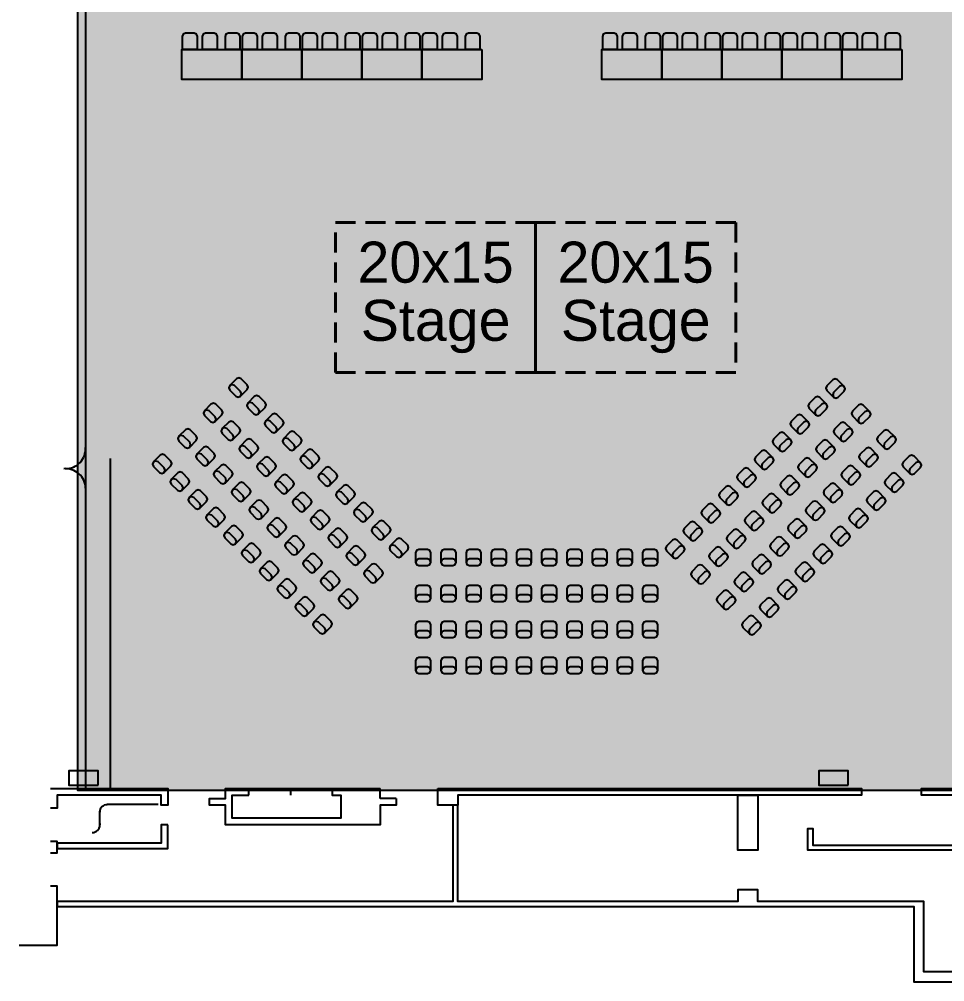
# Model space of a CAD drawing. Header units: feet. Extents: x 304 to 526, y 573 to 801.
# Drawn here: x 303.9 to 396.4, y 572.6 to 668.9 of the extents above; entities that cross this region are included whole.
import ezdxf

# ---------------------------------------------------------------- set-up
doc = ezdxf.new("R2010")
doc.units = ezdxf.units.FT
doc.header["$MEASUREMENT"] = 0
doc.linetypes.add('USI_Dash', pattern=[3, 2, -1])
for name, color, linetype in [('[labels]', 7, 'Continuous'), ('background', 7, 'Continuous'), ('Layer 1', 7, 'Continuous'), ('walls', 7, 'Continuous')]:
    doc.layers.add(name, color=color, linetype=linetype)
doc.styles.add('Arial', font='Arial.ttf')

msp = doc.modelspace()

# ---------------------------------------------------------------- hatches: boundary and pattern name
at = {"layer": 'background', "lineweight": 0, "true_color": 0xe6e6e6, "transparency": 33554687}
h = msp.add_hatch(color=254, dxfattribs=at)
h.dxf.hatch_style = 1
h.paths.add_polyline_path([(491.003, 759.963), (309.753, 759.963), (309.753, 591.797), (491.003, 591.797)])
at = {"layer": 'Layer 1', "lineweight": 0, "true_color": 0xf9cb9c, "transparency": 33554687}
h = msp.add_hatch(color=31, dxfattribs=at)
h.dxf.hatch_style = 1
h.paths.add_polyline_path([(326.152, 665.865), (326.152, 662.865), (320.152, 662.865), (320.152, 665.865)])
h = msp.add_hatch(color=31, dxfattribs=at)
h.dxf.hatch_style = 1
h.paths.add_polyline_path([(332.152, 665.865), (332.152, 662.865), (326.152, 662.865), (326.152, 665.865)])
h = msp.add_hatch(color=31, dxfattribs=at)
h.dxf.hatch_style = 1
h.paths.add_polyline_path([(338.152, 665.865), (338.152, 662.865), (332.152, 662.865), (332.152, 665.865)])
h = msp.add_hatch(color=31, dxfattribs=at)
h.dxf.hatch_style = 1
h.paths.add_polyline_path([(344.152, 665.865), (344.152, 662.865), (338.152, 662.865), (338.152, 665.865)])
h = msp.add_hatch(color=31, dxfattribs=at)
h.dxf.hatch_style = 1
h.paths.add_polyline_path([(350.152, 665.865), (350.152, 662.865), (344.152, 662.865), (344.152, 665.865)])
h = msp.add_hatch(color=31, dxfattribs=at)
h.dxf.hatch_style = 1
h.paths.add_polyline_path([(368.152, 665.865), (368.152, 662.865), (362.152, 662.865), (362.152, 665.865)])
h = msp.add_hatch(color=31, dxfattribs=at)
h.dxf.hatch_style = 1
h.paths.add_polyline_path([(374.152, 665.865), (374.152, 662.865), (368.152, 662.865), (368.152, 665.865)])
h = msp.add_hatch(color=31, dxfattribs=at)
h.dxf.hatch_style = 1
h.paths.add_polyline_path([(380.152, 665.865), (380.152, 662.865), (374.152, 662.865), (374.152, 665.865)])
h = msp.add_hatch(color=31, dxfattribs=at)
h.dxf.hatch_style = 1
h.paths.add_polyline_path([(386.152, 665.865), (386.152, 662.865), (380.152, 662.865), (380.152, 665.865)])
h = msp.add_hatch(color=31, dxfattribs=at)
h.dxf.hatch_style = 1
h.paths.add_polyline_path([(392.152, 665.865), (392.152, 662.865), (386.152, 662.865), (386.152, 665.865)])
at = {"layer": 'Layer 1', "lineweight": 40, "true_color": 0xff9900, "transparency": 33554500}
h = msp.add_hatch(color=30, dxfattribs=at)
h.dxf.hatch_style = 1
h.paths.add_polyline_path([(335.541, 648.564), (355.541, 648.564), (355.541, 633.564), (335.541, 633.564)])
h = msp.add_hatch(color=30, dxfattribs=at)
h.dxf.hatch_style = 1
h.paths.add_polyline_path([(355.541, 648.564), (375.541, 648.564), (375.541, 633.564), (355.541, 633.564)])

# ---------------------------------------------------------------- linework, layer by layer
at = {"layer": 'background', "color": 254, "lineweight": 0, "true_color": 0xe6e6e6, "transparency": 33554687}
msp.add_lwpolyline([(491.003, 759.963), (309.753, 759.963), (309.753, 591.797), (491.003, 591.797)], close=True, dxfattribs=at)
at = {"layer": 'background', "color": 254, "lineweight": 25, "true_color": 0xe6e6e6}
msp.add_lwpolyline([(491.003, 759.963), (309.753, 759.963), (309.753, 591.797), (491.003, 591.797)], close=True, dxfattribs=at)
at = {"layer": 'Layer 1', "color": 18, "lineweight": 25, "true_color": 0x000000}
for points in [[(321.73, 667.138), (321.633, 667.374), (321.397, 667.471), (320.543, 667.471), (320.307, 667.374), (320.21, 667.138), (320.21, 665.871), (321.73, 665.871)], [(323.72, 667.137), (323.622, 667.373), (323.387, 667.471), (322.532, 667.471), (322.296, 667.373), (322.199, 667.137), (322.199, 665.871), (323.72, 665.871)], [(326.007, 667.137), (325.909, 667.373), (325.673, 667.47), (324.819, 667.47), (324.583, 667.373), (324.486, 667.137), (324.486, 665.87), (326.007, 665.87)], [(327.73, 667.138), (327.633, 667.374), (327.397, 667.471), (326.543, 667.471), (326.307, 667.374), (326.21, 667.138), (326.21, 665.871), (327.73, 665.871)], [(329.72, 667.137), (329.622, 667.373), (329.387, 667.471), (328.532, 667.471), (328.296, 667.373), (328.199, 667.137), (328.199, 665.871), (329.72, 665.871)], [(332.007, 667.137), (331.909, 667.373), (331.673, 667.47), (330.819, 667.47), (330.583, 667.373), (330.486, 667.137), (330.486, 665.87), (332.007, 665.87)], [(333.73, 667.138), (333.633, 667.374), (333.397, 667.471), (332.543, 667.471), (332.307, 667.374), (332.21, 667.138), (332.21, 665.871), (333.73, 665.871)], [(335.72, 667.137), (335.622, 667.373), (335.387, 667.471), (334.532, 667.471), (334.296, 667.373), (334.199, 667.137), (334.199, 665.871), (335.72, 665.871)], [(338.007, 667.137), (337.909, 667.373), (337.673, 667.47), (336.819, 667.47), (336.583, 667.373), (336.486, 667.137), (336.486, 665.87), (338.007, 665.87)], [(339.73, 667.138), (339.633, 667.374), (339.397, 667.471), (338.543, 667.471), (338.307, 667.374), (338.21, 667.138), (338.21, 665.871), (339.73, 665.871)], [(341.72, 667.137), (341.622, 667.373), (341.387, 667.471), (340.532, 667.471), (340.296, 667.373), (340.199, 667.137), (340.199, 665.871), (341.72, 665.871)], [(344.007, 667.137), (343.909, 667.373), (343.673, 667.47), (342.819, 667.47), (342.583, 667.373), (342.486, 667.137), (342.486, 665.87), (344.007, 665.87)], [(345.73, 667.138), (345.633, 667.374), (345.397, 667.471), (344.543, 667.471), (344.307, 667.374), (344.21, 667.138), (344.21, 665.871), (345.73, 665.871)], [(347.72, 667.137), (347.622, 667.373), (347.387, 667.471), (346.532, 667.471), (346.296, 667.373), (346.199, 667.137), (346.199, 665.871), (347.72, 665.871)], [(350.007, 667.137), (349.909, 667.373), (349.673, 667.47), (348.819, 667.47), (348.583, 667.373), (348.486, 667.137), (348.486, 665.87), (350.007, 665.87)], [(363.73, 667.138), (363.633, 667.374), (363.397, 667.471), (362.543, 667.471), (362.307, 667.374), (362.21, 667.138), (362.21, 665.871), (363.73, 665.871)], [(365.72, 667.137), (365.622, 667.373), (365.387, 667.471), (364.532, 667.471), (364.296, 667.373), (364.199, 667.137), (364.199, 665.871), (365.72, 665.871)], [(368.007, 667.137), (367.909, 667.373), (367.673, 667.47), (366.819, 667.47), (366.583, 667.373), (366.486, 667.137), (366.486, 665.87), (368.007, 665.87)], [(369.73, 667.138), (369.633, 667.374), (369.397, 667.471), (368.543, 667.471), (368.307, 667.374), (368.21, 667.138), (368.21, 665.871), (369.73, 665.871)], [(371.72, 667.137), (371.622, 667.373), (371.387, 667.471), (370.532, 667.471), (370.296, 667.373), (370.199, 667.137), (370.199, 665.871), (371.72, 665.871)], [(374.007, 667.137), (373.909, 667.373), (373.673, 667.47), (372.819, 667.47), (372.583, 667.373), (372.486, 667.137), (372.486, 665.87), (374.007, 665.87)], [(375.73, 667.138), (375.633, 667.374), (375.397, 667.471), (374.543, 667.471), (374.307, 667.374), (374.21, 667.138), (374.21, 665.871), (375.73, 665.871)], [(377.72, 667.137), (377.622, 667.373), (377.387, 667.471), (376.532, 667.471), (376.296, 667.373), (376.199, 667.137), (376.199, 665.871), (377.72, 665.871)], [(380.007, 667.137), (379.909, 667.373), (379.673, 667.47), (378.819, 667.47), (378.583, 667.373), (378.486, 667.137), (378.486, 665.87), (380.007, 665.87)], [(381.73, 667.138), (381.633, 667.374), (381.397, 667.471), (380.543, 667.471), (380.307, 667.374), (380.21, 667.138), (380.21, 665.871), (381.73, 665.871)], [(383.72, 667.137), (383.622, 667.373), (383.387, 667.471), (382.532, 667.471), (382.296, 667.373), (382.199, 667.137), (382.199, 665.871), (383.72, 665.871)], [(386.007, 667.137), (385.909, 667.373), (385.673, 667.47), (384.819, 667.47), (384.583, 667.373), (384.486, 667.137), (384.486, 665.87), (386.007, 665.87)], [(387.73, 667.138), (387.633, 667.374), (387.397, 667.471), (386.543, 667.471), (386.307, 667.374), (386.21, 667.138), (386.21, 665.871), (387.73, 665.871)], [(389.72, 667.137), (389.622, 667.373), (389.387, 667.471), (388.532, 667.471), (388.296, 667.373), (388.199, 667.137), (388.199, 665.871), (389.72, 665.871)], [(392.007, 667.137), (391.909, 667.373), (391.673, 667.47), (390.819, 667.47), (390.583, 667.373), (390.486, 667.137), (390.486, 665.87), (392.007, 665.87)], [(326.152, 665.865), (326.152, 662.865), (320.152, 662.865), (320.152, 665.865)], [(332.152, 665.865), (332.152, 662.865), (326.152, 662.865), (326.152, 665.865)], [(338.152, 665.865), (338.152, 662.865), (332.152, 662.865), (332.152, 665.865)], [(344.152, 665.865), (344.152, 662.865), (338.152, 662.865), (338.152, 665.865)], [(350.152, 665.865), (350.152, 662.865), (344.152, 662.865), (344.152, 665.865)], [(368.152, 665.865), (368.152, 662.865), (362.152, 662.865), (362.152, 665.865)], [(374.152, 665.865), (374.152, 662.865), (368.152, 662.865), (368.152, 665.865)], [(380.152, 665.865), (380.152, 662.865), (374.152, 662.865), (374.152, 665.865)], [(386.152, 665.865), (386.152, 662.865), (380.152, 662.865), (380.152, 665.865)], [(392.152, 665.865), (392.152, 662.865), (386.152, 662.865), (386.152, 665.865)]]:
    msp.add_lwpolyline(points, close=True, dxfattribs=at)
at = {"layer": 'Layer 1', "color": 18, "lineweight": 0, "true_color": 0x000000, "transparency": 33554687}
for points in [[(326.152, 665.865), (326.152, 662.865), (320.152, 662.865), (320.152, 665.865)], [(332.152, 665.865), (332.152, 662.865), (326.152, 662.865), (326.152, 665.865)], [(338.152, 665.865), (338.152, 662.865), (332.152, 662.865), (332.152, 665.865)], [(344.152, 665.865), (344.152, 662.865), (338.152, 662.865), (338.152, 665.865)], [(350.152, 665.865), (350.152, 662.865), (344.152, 662.865), (344.152, 665.865)], [(368.152, 665.865), (368.152, 662.865), (362.152, 662.865), (362.152, 665.865)], [(374.152, 665.865), (374.152, 662.865), (368.152, 662.865), (368.152, 665.865)], [(380.152, 665.865), (380.152, 662.865), (374.152, 662.865), (374.152, 665.865)], [(386.152, 665.865), (386.152, 662.865), (380.152, 662.865), (380.152, 665.865)], [(392.152, 665.865), (392.152, 662.865), (386.152, 662.865), (386.152, 665.865)]]:
    msp.add_lwpolyline(points, close=True, dxfattribs=at)
at = {"layer": 'Layer 1', "color": 30, "linetype": 'USI_Dash', "lineweight": 40, "true_color": 0xff9900, "transparency": 33554687}
for points in [[(335.541, 648.564), (355.541, 648.564), (355.541, 633.564), (335.541, 633.564)], [(355.541, 648.564), (375.541, 648.564), (375.541, 633.564), (355.541, 633.564)]]:
    msp.add_lwpolyline(points, close=True, dxfattribs=at)
at = {"layer": 'Layer 1', "color": 30, "linetype": 'USI_Dash', "lineweight": 40, "true_color": 0xff9900}
for points in [[(335.541, 648.564), (355.541, 648.564), (355.541, 633.564), (335.541, 633.564)], [(355.541, 648.564), (375.541, 648.564), (375.541, 633.564), (355.541, 633.564)]]:
    msp.add_lwpolyline(points, close=True, dxfattribs=at)
at = {"layer": 'Layer 1', "color": 18, "lineweight": 25, "true_color": 0x000000}
for points in [[(326.045, 631.193), (326.705, 631.853), (326.803, 632.089), (326.705, 632.324), (326.101, 632.928), (325.865, 633.026), (325.63, 632.928), (324.97, 632.268), (324.872, 632.033), (324.97, 631.797), (325.574, 631.193), (325.809, 631.095), (326.045, 631.193), (326.143, 631.429), (326.045, 631.664), (325.441, 632.268), (325.205, 632.338), (324.97, 632.268)], [(386.391, 632.168), (385.731, 632.828), (385.496, 632.926), (385.26, 632.828), (384.656, 632.224), (384.558, 631.989), (384.656, 631.753), (385.316, 631.093), (385.552, 630.995), (385.787, 631.093), (386.391, 631.697), (386.489, 631.933), (386.391, 632.168), (386.156, 632.266), (385.92, 632.168), (385.316, 631.564), (385.246, 631.329), (385.316, 631.093)], [(323.499, 628.647), (324.159, 629.307), (324.257, 629.543), (324.159, 629.779), (323.555, 630.383), (323.32, 630.48), (323.084, 630.383), (322.424, 629.723), (322.326, 629.487), (322.424, 629.251), (323.028, 628.647), (323.264, 628.55), (323.499, 628.647), (323.597, 628.883), (323.499, 629.119), (322.895, 629.723), (322.66, 629.792), (322.424, 629.723)], [(327.827, 629.411), (328.487, 630.071), (328.585, 630.306), (328.487, 630.542), (327.883, 631.146), (327.648, 631.244), (327.412, 631.146), (326.752, 630.486), (326.654, 630.25), (326.752, 630.015), (327.356, 629.411), (327.592, 629.313), (327.827, 629.411), (327.925, 629.646), (327.827, 629.882), (327.223, 630.486), (326.988, 630.555), (326.752, 630.486)], [(384.609, 630.386), (383.949, 631.046), (383.713, 631.144), (383.477, 631.046), (382.873, 630.442), (382.776, 630.206), (382.873, 629.971), (383.533, 629.311), (383.769, 629.213), (384.005, 629.311), (384.609, 629.915), (384.706, 630.15), (384.609, 630.386), (384.373, 630.484), (384.137, 630.386), (383.533, 629.782), (383.464, 629.546), (383.533, 629.311)], [(388.937, 629.623), (388.277, 630.283), (388.041, 630.38), (387.805, 630.283), (387.201, 629.679), (387.104, 629.443), (387.201, 629.207), (387.861, 628.547), (388.097, 628.45), (388.333, 628.547), (388.937, 629.151), (389.034, 629.387), (388.937, 629.623), (388.701, 629.72), (388.465, 629.623), (387.861, 629.019), (387.792, 628.783), (387.861, 628.547)], [(329.61, 627.628), (330.27, 628.288), (330.368, 628.524), (330.27, 628.759), (329.666, 629.363), (329.43, 629.461), (329.195, 629.363), (328.535, 628.703), (328.437, 628.468), (328.535, 628.232), (329.139, 627.628), (329.374, 627.53), (329.61, 627.628), (329.708, 627.864), (329.61, 628.1), (329.006, 628.704), (328.77, 628.773), (328.535, 628.703)], [(325.282, 626.865), (325.942, 627.525), (326.039, 627.761), (325.942, 627.996), (325.338, 628.6), (325.102, 628.698), (324.866, 628.6), (324.206, 627.94), (324.109, 627.705), (324.206, 627.469), (324.81, 626.865), (325.046, 626.767), (325.282, 626.865), (325.379, 627.101), (325.282, 627.336), (324.678, 627.94), (324.442, 628.01), (324.206, 627.94)], [(382.826, 628.603), (382.166, 629.263), (381.931, 629.361), (381.695, 629.263), (381.091, 628.659), (380.993, 628.424), (381.091, 628.188), (381.751, 627.528), (381.987, 627.43), (382.222, 627.528), (382.826, 628.132), (382.924, 628.368), (382.826, 628.603), (382.591, 628.701), (382.355, 628.604), (381.751, 628), (381.681, 627.764), (381.751, 627.528)], [(387.154, 627.84), (386.494, 628.5), (386.259, 628.598), (386.023, 628.5), (385.419, 627.896), (385.321, 627.661), (385.419, 627.425), (386.079, 626.765), (386.315, 626.667), (386.55, 626.765), (387.154, 627.369), (387.252, 627.605), (387.154, 627.84), (386.919, 627.938), (386.683, 627.84), (386.079, 627.236), (386.01, 627.001), (386.079, 626.765)], [(320.954, 626.102), (321.614, 626.762), (321.711, 626.998), (321.614, 627.233), (321.01, 627.837), (320.774, 627.935), (320.538, 627.837), (319.878, 627.177), (319.781, 626.941), (319.878, 626.706), (320.482, 626.102), (320.718, 626.004), (320.954, 626.102), (321.051, 626.337), (320.954, 626.573), (320.35, 627.177), (320.114, 627.247), (319.878, 627.177)], [(331.392, 625.846), (332.052, 626.506), (332.15, 626.741), (332.052, 626.977), (331.448, 627.581), (331.213, 627.679), (330.977, 627.581), (330.317, 626.921), (330.219, 626.685), (330.317, 626.45), (330.921, 625.846), (331.157, 625.748), (331.392, 625.846), (331.49, 626.081), (331.392, 626.317), (330.788, 626.921), (330.553, 626.99), (330.317, 626.921)], [(381.044, 626.821), (380.384, 627.481), (380.148, 627.579), (379.912, 627.481), (379.308, 626.877), (379.211, 626.641), (379.308, 626.406), (379.968, 625.746), (380.204, 625.648), (380.44, 625.746), (381.044, 626.35), (381.141, 626.585), (381.044, 626.821), (380.808, 626.919), (380.572, 626.821), (379.968, 626.217), (379.899, 625.981), (379.968, 625.746)], [(391.482, 627.077), (390.822, 627.737), (390.587, 627.835), (390.351, 627.737), (389.747, 627.133), (389.649, 626.898), (389.747, 626.662), (390.407, 626.002), (390.643, 625.904), (390.878, 626.002), (391.482, 626.606), (391.58, 626.841), (391.482, 627.077), (391.247, 627.175), (391.011, 627.077), (390.407, 626.473), (390.338, 626.238), (390.407, 626.002)], [(327.064, 625.083), (327.724, 625.743), (327.822, 625.978), (327.724, 626.214), (327.12, 626.818), (326.885, 626.916), (326.649, 626.818), (325.989, 626.158), (325.891, 625.922), (325.989, 625.687), (326.593, 625.083), (326.829, 624.985), (327.064, 625.083), (327.162, 625.318), (327.064, 625.554), (326.46, 626.158), (326.225, 626.227), (325.989, 626.158)], [(385.372, 626.058), (384.712, 626.718), (384.476, 626.816), (384.241, 626.718), (383.637, 626.114), (383.539, 625.878), (383.637, 625.643), (384.297, 624.983), (384.532, 624.885), (384.768, 624.983), (385.372, 625.587), (385.47, 625.822), (385.372, 626.058), (385.136, 626.156), (384.9, 626.058), (384.296, 625.454), (384.227, 625.218), (384.297, 624.983)], [(322.736, 624.319), (323.396, 624.979), (323.494, 625.215), (323.396, 625.451), (322.792, 626.055), (322.557, 626.152), (322.321, 626.055), (321.661, 625.395), (321.563, 625.159), (321.661, 624.923), (322.265, 624.319), (322.5, 624.222), (322.736, 624.319), (322.834, 624.555), (322.736, 624.791), (322.132, 625.395), (321.897, 625.464), (321.661, 625.395)], [(333.175, 624.063), (333.835, 624.723), (333.932, 624.959), (333.835, 625.194), (333.231, 625.798), (332.995, 625.896), (332.759, 625.798), (332.099, 625.138), (332.002, 624.903), (332.099, 624.667), (332.703, 624.063), (332.939, 623.965), (333.175, 624.063), (333.272, 624.299), (333.175, 624.535), (332.571, 625.139), (332.335, 625.208), (332.099, 625.138)], [(379.261, 625.038), (378.601, 625.698), (378.366, 625.796), (378.13, 625.698), (377.526, 625.094), (377.428, 624.859), (377.526, 624.623), (378.186, 623.963), (378.422, 623.865), (378.657, 623.963), (379.261, 624.567), (379.359, 624.803), (379.261, 625.038), (379.026, 625.136), (378.79, 625.039), (378.186, 624.435), (378.117, 624.199), (378.186, 623.963)], [(389.7, 625.295), (389.04, 625.955), (388.804, 626.052), (388.569, 625.955), (387.965, 625.351), (387.867, 625.115), (387.965, 624.879), (388.625, 624.219), (388.86, 624.122), (389.096, 624.219), (389.7, 624.823), (389.798, 625.059), (389.7, 625.295), (389.464, 625.392), (389.229, 625.295), (388.625, 624.691), (388.555, 624.455), (388.625, 624.219)], [(318.408, 623.556), (319.068, 624.216), (319.166, 624.452), (319.068, 624.688), (318.464, 625.292), (318.229, 625.389), (317.993, 625.292), (317.333, 624.632), (317.235, 624.396), (317.333, 624.16), (317.937, 623.556), (318.172, 623.459), (318.408, 623.556), (318.506, 623.792), (318.408, 624.028), (317.804, 624.632), (317.569, 624.701), (317.333, 624.632)], [(328.847, 623.3), (329.507, 623.96), (329.604, 624.196), (329.507, 624.431), (328.903, 625.035), (328.667, 625.133), (328.431, 625.035), (327.771, 624.375), (327.674, 624.14), (327.771, 623.904), (328.375, 623.3), (328.611, 623.202), (328.847, 623.3), (328.944, 623.536), (328.847, 623.771), (328.243, 624.375), (328.007, 624.445), (327.771, 624.375)], [(383.589, 624.275), (382.929, 624.935), (382.694, 625.033), (382.458, 624.935), (381.854, 624.331), (381.756, 624.096), (381.854, 623.86), (382.514, 623.2), (382.75, 623.102), (382.985, 623.2), (383.589, 623.804), (383.687, 624.04), (383.589, 624.275), (383.354, 624.373), (383.118, 624.275), (382.514, 623.671), (382.445, 623.436), (382.514, 623.2)], [(394.028, 624.532), (393.368, 625.192), (393.132, 625.289), (392.897, 625.192), (392.293, 624.588), (392.195, 624.352), (392.293, 624.116), (392.953, 623.456), (393.188, 623.359), (393.424, 623.456), (394.028, 624.06), (394.126, 624.296), (394.028, 624.532), (393.792, 624.629), (393.557, 624.532), (392.953, 623.928), (392.883, 623.692), (392.953, 623.456)], [(324.519, 622.537), (325.179, 623.197), (325.276, 623.433), (325.179, 623.668), (324.575, 624.272), (324.339, 624.37), (324.103, 624.272), (323.443, 623.612), (323.346, 623.377), (323.443, 623.141), (324.047, 622.537), (324.283, 622.439), (324.519, 622.537), (324.616, 622.773), (324.519, 623.008), (323.915, 623.612), (323.679, 623.682), (323.443, 623.612)], [(334.957, 622.281), (335.617, 622.941), (335.715, 623.176), (335.617, 623.412), (335.013, 624.016), (334.778, 624.114), (334.542, 624.016), (333.882, 623.356), (333.784, 623.12), (333.882, 622.885), (334.486, 622.281), (334.722, 622.183), (334.957, 622.281), (335.055, 622.516), (334.957, 622.752), (334.353, 623.356), (334.118, 623.425), (333.882, 623.356)], [(377.479, 623.256), (376.819, 623.916), (376.583, 624.014), (376.348, 623.916), (375.744, 623.312), (375.646, 623.076), (375.744, 622.841), (376.404, 622.181), (376.639, 622.083), (376.875, 622.181), (377.479, 622.785), (377.577, 623.02), (377.479, 623.256), (377.243, 623.354), (377.007, 623.256), (376.403, 622.652), (376.334, 622.416), (376.404, 622.181)], [(387.917, 623.512), (387.257, 624.172), (387.022, 624.27), (386.786, 624.172), (386.182, 623.568), (386.084, 623.333), (386.182, 623.097), (386.842, 622.437), (387.078, 622.339), (387.313, 622.437), (387.917, 623.041), (388.015, 623.277), (387.917, 623.512), (387.682, 623.61), (387.446, 623.512), (386.842, 622.908), (386.773, 622.673), (386.842, 622.437)], [(320.191, 621.774), (320.851, 622.434), (320.948, 622.67), (320.851, 622.905), (320.247, 623.509), (320.011, 623.607), (319.775, 623.509), (319.115, 622.849), (319.018, 622.613), (319.115, 622.378), (319.719, 621.774), (319.955, 621.676), (320.191, 621.774), (320.288, 622.009), (320.191, 622.245), (319.587, 622.849), (319.351, 622.919), (319.115, 622.849)], [(330.629, 621.518), (331.289, 622.178), (331.387, 622.413), (331.289, 622.649), (330.685, 623.253), (330.45, 623.351), (330.214, 623.253), (329.554, 622.593), (329.456, 622.357), (329.554, 622.122), (330.158, 621.518), (330.394, 621.42), (330.629, 621.518), (330.727, 621.753), (330.629, 621.989), (330.025, 622.593), (329.79, 622.662), (329.554, 622.593)], [(381.807, 622.493), (381.147, 623.153), (380.911, 623.251), (380.676, 623.153), (380.072, 622.549), (379.974, 622.313), (380.072, 622.078), (380.732, 621.418), (380.967, 621.32), (381.203, 621.418), (381.807, 622.022), (381.905, 622.257), (381.807, 622.493), (381.571, 622.591), (381.335, 622.493), (380.731, 621.889), (380.662, 621.653), (380.732, 621.418)], [(392.245, 622.749), (391.585, 623.409), (391.35, 623.507), (391.114, 623.409), (390.51, 622.805), (390.412, 622.57), (390.51, 622.334), (391.17, 621.674), (391.406, 621.576), (391.641, 621.674), (392.245, 622.278), (392.343, 622.513), (392.245, 622.749), (392.01, 622.847), (391.774, 622.749), (391.17, 622.145), (391.101, 621.91), (391.17, 621.674)], [(321.973, 619.991), (322.633, 620.651), (322.731, 620.887), (322.633, 621.123), (322.029, 621.727), (321.793, 621.824), (321.558, 621.727), (320.898, 621.067), (320.8, 620.831), (320.898, 620.595), (321.502, 619.991), (321.737, 619.894), (321.973, 619.991), (322.071, 620.227), (321.973, 620.463), (321.369, 621.067), (321.133, 621.136), (320.898, 621.067)], [(326.301, 620.754), (326.961, 621.414), (327.059, 621.65), (326.961, 621.886), (326.357, 622.49), (326.122, 622.587), (325.886, 622.49), (325.226, 621.83), (325.128, 621.594), (325.226, 621.358), (325.83, 620.754), (326.065, 620.657), (326.301, 620.754), (326.399, 620.99), (326.301, 621.226), (325.697, 621.83), (325.462, 621.899), (325.226, 621.83)], [(336.74, 620.498), (337.4, 621.158), (337.497, 621.394), (337.4, 621.63), (336.796, 622.234), (336.56, 622.331), (336.324, 622.234), (335.664, 621.574), (335.567, 621.338), (335.664, 621.102), (336.268, 620.498), (336.504, 620.401), (336.74, 620.498), (336.837, 620.734), (336.74, 620.97), (336.136, 621.574), (335.9, 621.643), (335.664, 621.574)], [(375.696, 621.474), (375.036, 622.134), (374.801, 622.231), (374.565, 622.134), (373.961, 621.53), (373.863, 621.294), (373.961, 621.058), (374.621, 620.398), (374.857, 620.301), (375.092, 620.398), (375.696, 621.002), (375.794, 621.238), (375.696, 621.474), (375.461, 621.571), (375.225, 621.474), (374.621, 620.87), (374.552, 620.634), (374.621, 620.398)], [(386.135, 621.73), (385.475, 622.39), (385.239, 622.487), (385.004, 622.39), (384.4, 621.786), (384.302, 621.55), (384.4, 621.314), (385.06, 620.654), (385.295, 620.557), (385.531, 620.654), (386.135, 621.258), (386.233, 621.494), (386.135, 621.73), (385.899, 621.827), (385.664, 621.73), (385.06, 621.126), (384.99, 620.89), (385.06, 620.654)], [(390.463, 620.967), (389.803, 621.627), (389.567, 621.724), (389.332, 621.627), (388.728, 621.023), (388.63, 620.787), (388.728, 620.551), (389.388, 619.891), (389.623, 619.794), (389.859, 619.891), (390.463, 620.495), (390.561, 620.731), (390.463, 620.967), (390.227, 621.064), (389.992, 620.967), (389.388, 620.363), (389.318, 620.127), (389.388, 619.891)], [(328.084, 618.972), (328.744, 619.632), (328.841, 619.868), (328.744, 620.103), (328.14, 620.707), (327.904, 620.805), (327.668, 620.707), (327.008, 620.047), (326.911, 619.812), (327.008, 619.576), (327.612, 618.972), (327.848, 618.874), (328.084, 618.972), (328.181, 619.208), (328.084, 619.443), (327.48, 620.047), (327.244, 620.117), (327.008, 620.047)], [(332.412, 619.735), (333.072, 620.395), (333.169, 620.631), (333.072, 620.866), (332.468, 621.47), (332.232, 621.568), (331.996, 621.47), (331.336, 620.81), (331.239, 620.575), (331.336, 620.339), (331.94, 619.735), (332.176, 619.637), (332.412, 619.735), (332.509, 619.971), (332.412, 620.207), (331.808, 620.811), (331.572, 620.88), (331.336, 620.81)], [(380.024, 620.71), (379.364, 621.37), (379.129, 621.468), (378.893, 621.37), (378.289, 620.766), (378.191, 620.531), (378.289, 620.295), (378.949, 619.635), (379.185, 619.537), (379.42, 619.635), (380.024, 620.239), (380.122, 620.475), (380.024, 620.71), (379.789, 620.808), (379.553, 620.711), (378.949, 620.107), (378.88, 619.871), (378.949, 619.635)], [(323.756, 618.209), (324.416, 618.869), (324.513, 619.105), (324.416, 619.34), (323.812, 619.944), (323.576, 620.042), (323.34, 619.944), (322.68, 619.284), (322.583, 619.048), (322.68, 618.813), (323.284, 618.209), (323.52, 618.111), (323.756, 618.209), (323.853, 618.444), (323.756, 618.68), (323.152, 619.284), (322.916, 619.354), (322.68, 619.284)], [(334.194, 617.953), (334.854, 618.613), (334.952, 618.848), (334.854, 619.084), (334.25, 619.688), (334.015, 619.786), (333.779, 619.688), (333.119, 619.028), (333.021, 618.792), (333.119, 618.557), (333.723, 617.953), (333.958, 617.855), (334.194, 617.953), (334.292, 618.188), (334.194, 618.424), (333.59, 619.028), (333.355, 619.097), (333.119, 619.028)], [(338.522, 618.716), (339.182, 619.376), (339.28, 619.611), (339.182, 619.847), (338.578, 620.451), (338.343, 620.549), (338.107, 620.451), (337.447, 619.791), (337.349, 619.555), (337.447, 619.32), (338.051, 618.716), (338.287, 618.618), (338.522, 618.716), (338.62, 618.951), (338.522, 619.187), (337.918, 619.791), (337.683, 619.861), (337.447, 619.791)], [(373.914, 619.691), (373.254, 620.351), (373.018, 620.449), (372.783, 620.351), (372.179, 619.747), (372.081, 619.511), (372.179, 619.276), (372.839, 618.616), (373.074, 618.518), (373.31, 618.616), (373.914, 619.22), (374.012, 619.455), (373.914, 619.691), (373.678, 619.789), (373.442, 619.691), (372.838, 619.087), (372.769, 618.851), (372.839, 618.616)], [(384.352, 619.947), (383.692, 620.607), (383.457, 620.705), (383.221, 620.607), (382.617, 620.003), (382.519, 619.768), (382.617, 619.532), (383.277, 618.872), (383.513, 618.774), (383.748, 618.872), (384.352, 619.476), (384.45, 619.712), (384.352, 619.947), (384.117, 620.045), (383.881, 619.947), (383.277, 619.343), (383.208, 619.108), (383.277, 618.872)], [(388.681, 619.184), (388.021, 619.844), (387.785, 619.942), (387.549, 619.844), (386.945, 619.24), (386.848, 619.005), (386.945, 618.769), (387.605, 618.109), (387.841, 618.011), (388.077, 618.109), (388.681, 618.713), (388.778, 618.948), (388.681, 619.184), (388.445, 619.282), (388.209, 619.184), (387.605, 618.58), (387.536, 618.345), (387.605, 618.109)], [(329.866, 617.19), (330.526, 617.85), (330.624, 618.085), (330.526, 618.321), (329.922, 618.925), (329.686, 619.023), (329.451, 618.925), (328.791, 618.265), (328.693, 618.029), (328.791, 617.794), (329.395, 617.19), (329.63, 617.092), (329.866, 617.19), (329.964, 617.425), (329.866, 617.661), (329.262, 618.265), (329.026, 618.334), (328.791, 618.265)], [(378.242, 618.928), (377.582, 619.588), (377.346, 619.686), (377.111, 619.588), (376.507, 618.984), (376.409, 618.748), (376.507, 618.513), (377.167, 617.853), (377.402, 617.755), (377.638, 617.853), (378.242, 618.457), (378.34, 618.692), (378.242, 618.928), (378.006, 619.026), (377.771, 618.928), (377.167, 618.324), (377.097, 618.088), (377.167, 617.853)], [(382.57, 618.165), (381.91, 618.825), (381.674, 618.923), (381.439, 618.825), (380.835, 618.221), (380.737, 617.985), (380.835, 617.75), (381.495, 617.09), (381.73, 616.992), (381.966, 617.09), (382.57, 617.694), (382.668, 617.929), (382.57, 618.165), (382.334, 618.263), (382.099, 618.165), (381.495, 617.561), (381.425, 617.325), (381.495, 617.09)], [(325.538, 616.426), (326.198, 617.086), (326.296, 617.322), (326.198, 617.558), (325.594, 618.162), (325.358, 618.259), (325.123, 618.162), (324.463, 617.502), (324.365, 617.266), (324.463, 617.03), (325.067, 616.426), (325.302, 616.329), (325.538, 616.426), (325.636, 616.662), (325.538, 616.898), (324.934, 617.502), (324.698, 617.571), (324.463, 617.502)], [(335.977, 616.17), (336.637, 616.83), (336.734, 617.066), (336.637, 617.301), (336.033, 617.905), (335.797, 618.003), (335.561, 617.905), (334.901, 617.245), (334.804, 617.01), (334.901, 616.774), (335.505, 616.17), (335.741, 616.072), (335.977, 616.17), (336.074, 616.406), (335.977, 616.642), (335.373, 617.246), (335.137, 617.315), (334.901, 617.245)], [(340.305, 616.933), (340.965, 617.593), (341.062, 617.829), (340.965, 618.065), (340.361, 618.669), (340.125, 618.766), (339.889, 618.669), (339.229, 618.009), (339.132, 617.773), (339.229, 617.537), (339.833, 616.933), (340.069, 616.836), (340.305, 616.933), (340.402, 617.169), (340.305, 617.405), (339.701, 618.009), (339.465, 618.078), (339.229, 618.009)], [(372.131, 617.909), (371.471, 618.569), (371.236, 618.666), (371, 618.569), (370.396, 617.965), (370.298, 617.729), (370.396, 617.493), (371.056, 616.833), (371.292, 616.736), (371.527, 616.833), (372.131, 617.437), (372.229, 617.673), (372.131, 617.909), (371.896, 618.006), (371.66, 617.909), (371.056, 617.305), (370.987, 617.069), (371.056, 616.833)], [(376.459, 617.145), (375.799, 617.805), (375.564, 617.903), (375.328, 617.805), (374.724, 617.201), (374.626, 616.966), (374.724, 616.73), (375.384, 616.07), (375.62, 615.972), (375.855, 616.07), (376.459, 616.674), (376.557, 616.91), (376.459, 617.145), (376.224, 617.243), (375.988, 617.146), (375.384, 616.542), (375.315, 616.306), (375.384, 616.07)], [(386.898, 617.402), (386.238, 618.062), (386.002, 618.159), (385.767, 618.062), (385.163, 617.458), (385.065, 617.222), (385.163, 616.986), (385.823, 616.326), (386.058, 616.229), (386.294, 616.326), (386.898, 616.93), (386.996, 617.166), (386.898, 617.402), (386.662, 617.499), (386.427, 617.402), (385.823, 616.798), (385.753, 616.562), (385.823, 616.326)], [(331.649, 615.407), (332.309, 616.067), (332.406, 616.303), (332.309, 616.538), (331.705, 617.142), (331.469, 617.24), (331.233, 617.142), (330.573, 616.482), (330.476, 616.247), (330.573, 616.011), (331.177, 615.407), (331.413, 615.309), (331.649, 615.407), (331.746, 615.643), (331.649, 615.878), (331.045, 616.482), (330.809, 616.552), (330.573, 616.482)], [(342.087, 615.151), (342.747, 615.811), (342.845, 616.046), (342.747, 616.282), (342.143, 616.886), (341.908, 616.984), (341.672, 616.886), (341.012, 616.226), (340.914, 615.99), (341.012, 615.755), (341.616, 615.151), (341.851, 615.053), (342.087, 615.151), (342.185, 615.386), (342.087, 615.622), (341.483, 616.226), (341.248, 616.296), (341.012, 616.226)], [(380.788, 616.382), (380.128, 617.042), (379.892, 617.14), (379.656, 617.042), (379.052, 616.438), (378.955, 616.203), (379.052, 615.967), (379.712, 615.307), (379.948, 615.209), (380.184, 615.307), (380.788, 615.911), (380.885, 616.147), (380.788, 616.382), (380.552, 616.48), (380.316, 616.382), (379.712, 615.778), (379.643, 615.543), (379.712, 615.307)], [(327.321, 614.644), (327.981, 615.304), (328.078, 615.54), (327.981, 615.775), (327.377, 616.379), (327.141, 616.477), (326.905, 616.379), (326.245, 615.719), (326.148, 615.484), (326.245, 615.248), (326.849, 614.644), (327.085, 614.546), (327.321, 614.644), (327.418, 614.88), (327.321, 615.115), (326.717, 615.719), (326.481, 615.789), (326.245, 615.719)], [(337.759, 614.388), (338.419, 615.048), (338.517, 615.283), (338.419, 615.519), (337.815, 616.123), (337.58, 616.221), (337.344, 616.123), (336.684, 615.463), (336.586, 615.227), (336.684, 614.992), (337.288, 614.388), (337.523, 614.29), (337.759, 614.388), (337.857, 614.623), (337.759, 614.859), (337.155, 615.463), (336.92, 615.532), (336.684, 615.463)], [(370.349, 616.126), (369.689, 616.786), (369.453, 616.884), (369.218, 616.786), (368.614, 616.182), (368.516, 615.946), (368.614, 615.711), (369.274, 615.051), (369.509, 614.953), (369.745, 615.051), (370.349, 615.655), (370.447, 615.89), (370.349, 616.126), (370.113, 616.224), (369.878, 616.126), (369.274, 615.522), (369.204, 615.286), (369.274, 615.051)], [(374.677, 615.363), (374.017, 616.023), (373.781, 616.121), (373.546, 616.023), (372.942, 615.419), (372.844, 615.183), (372.942, 614.948), (373.602, 614.288), (373.837, 614.19), (374.073, 614.288), (374.677, 614.892), (374.775, 615.127), (374.677, 615.363), (374.441, 615.461), (374.206, 615.363), (373.602, 614.759), (373.532, 614.523), (373.602, 614.288)], [(385.116, 615.619), (384.456, 616.279), (384.22, 616.377), (383.984, 616.279), (383.38, 615.675), (383.283, 615.44), (383.38, 615.204), (384.04, 614.544), (384.276, 614.446), (384.512, 614.544), (385.116, 615.148), (385.213, 615.384), (385.116, 615.619), (384.88, 615.717), (384.644, 615.619), (384.04, 615.015), (383.971, 614.78), (384.04, 614.544)], [(333.431, 613.625), (334.091, 614.285), (334.189, 614.52), (334.091, 614.756), (333.487, 615.36), (333.251, 615.458), (333.016, 615.36), (332.356, 614.7), (332.258, 614.464), (332.356, 614.229), (332.96, 613.625), (333.195, 613.527), (333.431, 613.625), (333.529, 613.86), (333.431, 614.096), (332.827, 614.7), (332.591, 614.769), (332.356, 614.7)], [(345.057, 614.597), (345.057, 615.531), (344.96, 615.766), (344.724, 615.864), (343.87, 615.864), (343.634, 615.766), (343.536, 615.531), (343.536, 614.597), (343.634, 614.362), (343.87, 614.264), (344.724, 614.264), (344.96, 614.362), (345.057, 614.597), (344.96, 614.833), (344.724, 614.931), (343.87, 614.931), (343.654, 614.813), (343.536, 614.597)], [(347.578, 614.597), (347.578, 615.531), (347.481, 615.766), (347.245, 615.864), (346.391, 615.864), (346.155, 615.766), (346.057, 615.531), (346.057, 614.597), (346.155, 614.362), (346.391, 614.264), (347.245, 614.264), (347.481, 614.362), (347.578, 614.597), (347.481, 614.833), (347.245, 614.931), (346.391, 614.931), (346.175, 614.813), (346.057, 614.597)], [(350.099, 614.597), (350.099, 615.531), (350.001, 615.766), (349.766, 615.864), (348.911, 615.864), (348.676, 615.766), (348.578, 615.531), (348.578, 614.597), (348.676, 614.362), (348.911, 614.264), (349.766, 614.264), (350.001, 614.362), (350.099, 614.597), (350.001, 614.833), (349.766, 614.931), (348.911, 614.931), (348.696, 614.813), (348.578, 614.597)], [(352.62, 614.597), (352.62, 615.531), (352.522, 615.766), (352.286, 615.864), (351.432, 615.864), (351.197, 615.766), (351.099, 615.531), (351.099, 614.597), (351.197, 614.362), (351.432, 614.264), (352.286, 614.264), (352.522, 614.362), (352.62, 614.597), (352.522, 614.833), (352.286, 614.931), (351.432, 614.931), (351.216, 614.813), (351.099, 614.597)], [(355.14, 614.597), (355.14, 615.531), (355.043, 615.766), (354.807, 615.864), (353.953, 615.864), (353.717, 615.766), (353.62, 615.531), (353.62, 614.597), (353.717, 614.362), (353.953, 614.264), (354.807, 614.264), (355.043, 614.362), (355.14, 614.597), (355.043, 614.833), (354.807, 614.931), (353.953, 614.931), (353.737, 614.813), (353.62, 614.597)], [(357.661, 614.597), (357.661, 615.531), (357.564, 615.766), (357.328, 615.864), (356.474, 615.864), (356.238, 615.766), (356.14, 615.531), (356.14, 614.597), (356.238, 614.362), (356.474, 614.264), (357.328, 614.264), (357.564, 614.362), (357.661, 614.597), (357.564, 614.833), (357.328, 614.931), (356.474, 614.931), (356.258, 614.813), (356.14, 614.597)], [(360.182, 614.597), (360.182, 615.531), (360.084, 615.766), (359.849, 615.864), (358.995, 615.864), (358.759, 615.766), (358.661, 615.531), (358.661, 614.597), (358.759, 614.362), (358.995, 614.264), (359.849, 614.264), (360.084, 614.362), (360.182, 614.597), (360.084, 614.833), (359.849, 614.931), (358.995, 614.931), (358.779, 614.813), (358.661, 614.597)], [(362.703, 614.597), (362.703, 615.531), (362.605, 615.766), (362.37, 615.864), (361.515, 615.864), (361.28, 615.766), (361.182, 615.531), (361.182, 614.597), (361.28, 614.362), (361.515, 614.264), (362.37, 614.264), (362.605, 614.362), (362.703, 614.597), (362.605, 614.833), (362.37, 614.931), (361.515, 614.931), (361.3, 614.813), (361.182, 614.597)], [(365.224, 614.597), (365.224, 615.531), (365.126, 615.766), (364.89, 615.864), (364.036, 615.864), (363.8, 615.766), (363.703, 615.531), (363.703, 614.597), (363.8, 614.362), (364.036, 614.264), (364.89, 614.264), (365.126, 614.362), (365.224, 614.597), (365.126, 614.833), (364.89, 614.931), (364.036, 614.931), (363.82, 614.813), (363.703, 614.597)], [(367.745, 614.597), (367.745, 615.531), (367.647, 615.766), (367.411, 615.864), (366.557, 615.864), (366.321, 615.766), (366.224, 615.531), (366.224, 614.597), (366.321, 614.362), (366.557, 614.264), (367.411, 614.264), (367.647, 614.362), (367.745, 614.597), (367.647, 614.833), (367.411, 614.931), (366.557, 614.931), (366.341, 614.813), (366.224, 614.597)], [(379.005, 614.6), (378.345, 615.26), (378.109, 615.358), (377.874, 615.26), (377.27, 614.656), (377.172, 614.42), (377.27, 614.185), (377.93, 613.525), (378.165, 613.427), (378.401, 613.525), (379.005, 614.129), (379.103, 614.364), (379.005, 614.6), (378.769, 614.698), (378.534, 614.6), (377.93, 613.996), (377.86, 613.76), (377.93, 613.525)], [(329.103, 612.861), (329.763, 613.521), (329.861, 613.757), (329.763, 613.993), (329.159, 614.597), (328.923, 614.694), (328.688, 614.597), (328.028, 613.937), (327.93, 613.701), (328.028, 613.465), (328.632, 612.861), (328.867, 612.764), (329.103, 612.861), (329.201, 613.097), (329.103, 613.333), (328.499, 613.937), (328.263, 614.006), (328.028, 613.937)], [(339.542, 612.605), (340.202, 613.265), (340.299, 613.501), (340.202, 613.737), (339.598, 614.341), (339.362, 614.438), (339.126, 614.341), (338.466, 613.681), (338.369, 613.445), (338.466, 613.209), (339.07, 612.605), (339.306, 612.508), (339.542, 612.605), (339.639, 612.841), (339.542, 613.077), (338.938, 613.681), (338.702, 613.75), (338.466, 613.681)], [(372.895, 613.581), (372.235, 614.241), (371.999, 614.338), (371.763, 614.241), (371.159, 613.637), (371.062, 613.401), (371.159, 613.165), (371.819, 612.505), (372.055, 612.408), (372.291, 612.505), (372.895, 613.109), (372.992, 613.345), (372.895, 613.581), (372.659, 613.678), (372.423, 613.581), (371.819, 612.977), (371.75, 612.741), (371.819, 612.505)], [(383.333, 613.837), (382.673, 614.497), (382.437, 614.594), (382.202, 614.497), (381.598, 613.893), (381.5, 613.657), (381.598, 613.421), (382.258, 612.761), (382.494, 612.664), (382.729, 612.761), (383.333, 613.365), (383.431, 613.601), (383.333, 613.837), (383.098, 613.934), (382.862, 613.837), (382.258, 613.233), (382.188, 612.997), (382.258, 612.761)], [(335.214, 611.842), (335.874, 612.502), (335.971, 612.738), (335.874, 612.973), (335.27, 613.577), (335.034, 613.675), (334.798, 613.577), (334.138, 612.917), (334.041, 612.682), (334.138, 612.446), (334.742, 611.842), (334.978, 611.744), (335.214, 611.842), (335.311, 612.078), (335.214, 612.313), (334.61, 612.917), (334.374, 612.987), (334.138, 612.917)], [(377.223, 612.817), (376.563, 613.477), (376.327, 613.575), (376.091, 613.477), (375.487, 612.873), (375.39, 612.638), (375.487, 612.402), (376.147, 611.742), (376.383, 611.644), (376.619, 611.742), (377.223, 612.346), (377.32, 612.582), (377.223, 612.817), (376.987, 612.915), (376.751, 612.817), (376.147, 612.213), (376.078, 611.978), (376.147, 611.742)], [(330.885, 611.079), (331.545, 611.739), (331.643, 611.975), (331.545, 612.21), (330.941, 612.814), (330.706, 612.912), (330.47, 612.814), (329.81, 612.154), (329.712, 611.919), (329.81, 611.683), (330.414, 611.079), (330.65, 610.981), (330.885, 611.079), (330.983, 611.315), (330.886, 611.55), (330.282, 612.154), (330.046, 612.224), (329.81, 612.154)], [(345.057, 610.997), (345.057, 611.931), (344.96, 612.166), (344.724, 612.264), (343.87, 612.264), (343.634, 612.166), (343.536, 611.931), (343.536, 610.997), (343.634, 610.762), (343.87, 610.664), (344.724, 610.664), (344.96, 610.762), (345.057, 610.997), (344.96, 611.233), (344.724, 611.331), (343.87, 611.331), (343.654, 611.213), (343.536, 610.997)], [(347.578, 610.997), (347.578, 611.931), (347.481, 612.166), (347.245, 612.264), (346.391, 612.264), (346.155, 612.166), (346.057, 611.931), (346.057, 610.997), (346.155, 610.762), (346.391, 610.664), (347.245, 610.664), (347.481, 610.762), (347.578, 610.997), (347.481, 611.233), (347.245, 611.331), (346.391, 611.331), (346.175, 611.213), (346.057, 610.997)], [(350.099, 610.997), (350.099, 611.931), (350.001, 612.166), (349.766, 612.264), (348.911, 612.264), (348.676, 612.166), (348.578, 611.931), (348.578, 610.997), (348.676, 610.762), (348.911, 610.664), (349.766, 610.664), (350.001, 610.762), (350.099, 610.997), (350.001, 611.233), (349.766, 611.331), (348.911, 611.331), (348.696, 611.213), (348.578, 610.997)], [(352.62, 610.997), (352.62, 611.931), (352.522, 612.166), (352.286, 612.264), (351.432, 612.264), (351.197, 612.166), (351.099, 611.931), (351.099, 610.997), (351.197, 610.762), (351.432, 610.664), (352.286, 610.664), (352.522, 610.762), (352.62, 610.997), (352.522, 611.233), (352.286, 611.331), (351.432, 611.331), (351.216, 611.213), (351.099, 610.997)], [(355.14, 610.997), (355.14, 611.931), (355.043, 612.166), (354.807, 612.264), (353.953, 612.264), (353.717, 612.166), (353.62, 611.931), (353.62, 610.997), (353.717, 610.762), (353.953, 610.664), (354.807, 610.664), (355.043, 610.762), (355.14, 610.997), (355.043, 611.233), (354.807, 611.331), (353.953, 611.331), (353.737, 611.213), (353.62, 610.997)], [(357.661, 610.997), (357.661, 611.931), (357.564, 612.166), (357.328, 612.264), (356.474, 612.264), (356.238, 612.166), (356.14, 611.931), (356.14, 610.997), (356.238, 610.762), (356.474, 610.664), (357.328, 610.664), (357.564, 610.762), (357.661, 610.997), (357.564, 611.233), (357.328, 611.331), (356.474, 611.331), (356.258, 611.213), (356.14, 610.997)], [(360.182, 610.997), (360.182, 611.931), (360.084, 612.166), (359.849, 612.264), (358.995, 612.264), (358.759, 612.166), (358.661, 611.931), (358.661, 610.997), (358.759, 610.762), (358.995, 610.664), (359.849, 610.664), (360.084, 610.762), (360.182, 610.997), (360.084, 611.233), (359.849, 611.331), (358.995, 611.331), (358.779, 611.213), (358.661, 610.997)], [(362.703, 610.997), (362.703, 611.931), (362.605, 612.166), (362.37, 612.264), (361.515, 612.264), (361.28, 612.166), (361.182, 611.931), (361.182, 610.997), (361.28, 610.762), (361.515, 610.664), (362.37, 610.664), (362.605, 610.762), (362.703, 610.997), (362.605, 611.233), (362.37, 611.331), (361.515, 611.331), (361.3, 611.213), (361.182, 610.997)], [(365.224, 610.997), (365.224, 611.931), (365.126, 612.166), (364.89, 612.264), (364.036, 612.264), (363.8, 612.166), (363.703, 611.931), (363.703, 610.997), (363.8, 610.762), (364.036, 610.664), (364.89, 610.664), (365.126, 610.762), (365.224, 610.997), (365.126, 611.233), (364.89, 611.331), (364.036, 611.331), (363.82, 611.213), (363.703, 610.997)], [(367.745, 610.997), (367.745, 611.931), (367.647, 612.166), (367.411, 612.264), (366.557, 612.264), (366.321, 612.166), (366.224, 611.931), (366.224, 610.997), (366.321, 610.762), (366.557, 610.664), (367.411, 610.664), (367.647, 610.762), (367.745, 610.997), (367.647, 611.233), (367.411, 611.331), (366.557, 611.331), (366.341, 611.213), (366.224, 610.997)], [(381.551, 612.054), (380.891, 612.714), (380.655, 612.812), (380.419, 612.714), (379.815, 612.11), (379.718, 611.875), (379.815, 611.639), (380.475, 610.979), (380.711, 610.881), (380.947, 610.979), (381.551, 611.583), (381.648, 611.819), (381.551, 612.054), (381.315, 612.152), (381.079, 612.054), (380.475, 611.45), (380.406, 611.215), (380.475, 610.979)], [(332.668, 609.297), (333.328, 609.957), (333.426, 610.192), (333.328, 610.428), (332.724, 611.032), (332.488, 611.13), (332.253, 611.032), (331.593, 610.372), (331.495, 610.136), (331.593, 609.901), (332.197, 609.297), (332.432, 609.199), (332.668, 609.297), (332.766, 609.532), (332.668, 609.768), (332.064, 610.372), (331.828, 610.441), (331.593, 610.372)], [(336.996, 610.06), (337.656, 610.72), (337.754, 610.955), (337.656, 611.191), (337.052, 611.795), (336.816, 611.893), (336.581, 611.795), (335.921, 611.135), (335.823, 610.899), (335.921, 610.664), (336.525, 610.06), (336.76, 609.962), (336.996, 610.06), (337.094, 610.295), (336.996, 610.531), (336.392, 611.135), (336.156, 611.204), (335.921, 611.135)], [(375.44, 611.035), (374.78, 611.695), (374.544, 611.793), (374.309, 611.695), (373.705, 611.091), (373.607, 610.855), (373.705, 610.62), (374.365, 609.96), (374.601, 609.862), (374.836, 609.96), (375.44, 610.564), (375.538, 610.799), (375.44, 611.035), (375.205, 611.133), (374.969, 611.035), (374.365, 610.431), (374.295, 610.195), (374.365, 609.96)], [(379.768, 610.272), (379.108, 610.932), (378.872, 611.03), (378.637, 610.932), (378.033, 610.328), (377.935, 610.092), (378.033, 609.857), (378.693, 609.197), (378.929, 609.099), (379.164, 609.197), (379.768, 609.801), (379.866, 610.036), (379.768, 610.272), (379.533, 610.37), (379.297, 610.272), (378.693, 609.668), (378.623, 609.432), (378.693, 609.197)], [(334.45, 607.514), (335.11, 608.174), (335.208, 608.41), (335.11, 608.645), (334.506, 609.249), (334.271, 609.347), (334.035, 609.249), (333.375, 608.589), (333.277, 608.354), (333.375, 608.118), (333.979, 607.514), (334.215, 607.416), (334.45, 607.514), (334.548, 607.75), (334.451, 607.985), (333.847, 608.589), (333.611, 608.659), (333.375, 608.589)], [(377.986, 608.489), (377.326, 609.149), (377.09, 609.247), (376.854, 609.149), (376.25, 608.545), (376.153, 608.31), (376.25, 608.074), (376.91, 607.414), (377.146, 607.316), (377.382, 607.414), (377.986, 608.018), (378.083, 608.254), (377.986, 608.489), (377.75, 608.587), (377.514, 608.489), (376.91, 607.885), (376.841, 607.65), (376.91, 607.414)], [(345.057, 607.397), (345.057, 608.331), (344.96, 608.566), (344.724, 608.664), (343.87, 608.664), (343.634, 608.566), (343.536, 608.331), (343.536, 607.397), (343.634, 607.162), (343.87, 607.064), (344.724, 607.064), (344.96, 607.162), (345.057, 607.397), (344.96, 607.633), (344.724, 607.731), (343.87, 607.731), (343.654, 607.613), (343.536, 607.397)], [(347.578, 607.397), (347.578, 608.331), (347.481, 608.566), (347.245, 608.664), (346.391, 608.664), (346.155, 608.566), (346.057, 608.331), (346.057, 607.397), (346.155, 607.162), (346.391, 607.064), (347.245, 607.064), (347.481, 607.162), (347.578, 607.397), (347.481, 607.633), (347.245, 607.731), (346.391, 607.731), (346.175, 607.613), (346.057, 607.397)], [(350.099, 607.397), (350.099, 608.331), (350.001, 608.566), (349.766, 608.664), (348.911, 608.664), (348.676, 608.566), (348.578, 608.331), (348.578, 607.397), (348.676, 607.162), (348.911, 607.064), (349.766, 607.064), (350.001, 607.162), (350.099, 607.397), (350.001, 607.633), (349.766, 607.731), (348.911, 607.731), (348.696, 607.613), (348.578, 607.397)], [(352.62, 607.397), (352.62, 608.331), (352.522, 608.566), (352.286, 608.664), (351.432, 608.664), (351.197, 608.566), (351.099, 608.331), (351.099, 607.397), (351.197, 607.162), (351.432, 607.064), (352.286, 607.064), (352.522, 607.162), (352.62, 607.397), (352.522, 607.633), (352.286, 607.731), (351.432, 607.731), (351.216, 607.613), (351.099, 607.397)], [(355.14, 607.397), (355.14, 608.331), (355.043, 608.566), (354.807, 608.664), (353.953, 608.664), (353.717, 608.566), (353.62, 608.331), (353.62, 607.397), (353.717, 607.162), (353.953, 607.064), (354.807, 607.064), (355.043, 607.162), (355.14, 607.397), (355.043, 607.633), (354.807, 607.731), (353.953, 607.731), (353.737, 607.613), (353.62, 607.397)], [(357.661, 607.397), (357.661, 608.331), (357.564, 608.566), (357.328, 608.664), (356.474, 608.664), (356.238, 608.566), (356.14, 608.331), (356.14, 607.397), (356.238, 607.162), (356.474, 607.064), (357.328, 607.064), (357.564, 607.162), (357.661, 607.397), (357.564, 607.633), (357.328, 607.731), (356.474, 607.731), (356.258, 607.613), (356.14, 607.397)], [(360.182, 607.397), (360.182, 608.331), (360.084, 608.566), (359.849, 608.664), (358.995, 608.664), (358.759, 608.566), (358.661, 608.331), (358.661, 607.397), (358.759, 607.162), (358.995, 607.064), (359.849, 607.064), (360.084, 607.162), (360.182, 607.397), (360.084, 607.633), (359.849, 607.731), (358.995, 607.731), (358.779, 607.613), (358.661, 607.397)], [(362.703, 607.397), (362.703, 608.331), (362.605, 608.566), (362.37, 608.664), (361.515, 608.664), (361.28, 608.566), (361.182, 608.331), (361.182, 607.397), (361.28, 607.162), (361.515, 607.064), (362.37, 607.064), (362.605, 607.162), (362.703, 607.397), (362.605, 607.633), (362.37, 607.731), (361.515, 607.731), (361.3, 607.613), (361.182, 607.397)], [(365.224, 607.397), (365.224, 608.331), (365.126, 608.566), (364.89, 608.664), (364.036, 608.664), (363.8, 608.566), (363.703, 608.331), (363.703, 607.397), (363.8, 607.162), (364.036, 607.064), (364.89, 607.064), (365.126, 607.162), (365.224, 607.397), (365.126, 607.633), (364.89, 607.731), (364.036, 607.731), (363.82, 607.613), (363.703, 607.397)], [(367.745, 607.397), (367.745, 608.331), (367.647, 608.566), (367.411, 608.664), (366.557, 608.664), (366.321, 608.566), (366.224, 608.331), (366.224, 607.397), (366.321, 607.162), (366.557, 607.064), (367.411, 607.064), (367.647, 607.162), (367.745, 607.397), (367.647, 607.633), (367.411, 607.731), (366.557, 607.731), (366.341, 607.613), (366.224, 607.397)], [(345.057, 603.797), (345.057, 604.731), (344.96, 604.966), (344.724, 605.064), (343.87, 605.064), (343.634, 604.966), (343.536, 604.731), (343.536, 603.797), (343.634, 603.562), (343.87, 603.464), (344.724, 603.464), (344.96, 603.562), (345.057, 603.797), (344.96, 604.033), (344.724, 604.131), (343.87, 604.131), (343.654, 604.013), (343.536, 603.797)], [(347.578, 603.797), (347.578, 604.731), (347.481, 604.966), (347.245, 605.064), (346.391, 605.064), (346.155, 604.966), (346.057, 604.731), (346.057, 603.797), (346.155, 603.562), (346.391, 603.464), (347.245, 603.464), (347.481, 603.562), (347.578, 603.797), (347.481, 604.033), (347.245, 604.131), (346.391, 604.131), (346.175, 604.013), (346.057, 603.797)], [(350.099, 603.797), (350.099, 604.731), (350.001, 604.966), (349.766, 605.064), (348.911, 605.064), (348.676, 604.966), (348.578, 604.731), (348.578, 603.797), (348.676, 603.562), (348.911, 603.464), (349.766, 603.464), (350.001, 603.562), (350.099, 603.797), (350.001, 604.033), (349.766, 604.131), (348.911, 604.131), (348.696, 604.013), (348.578, 603.797)], [(352.62, 603.797), (352.62, 604.731), (352.522, 604.966), (352.286, 605.064), (351.432, 605.064), (351.197, 604.966), (351.099, 604.731), (351.099, 603.797), (351.197, 603.562), (351.432, 603.464), (352.286, 603.464), (352.522, 603.562), (352.62, 603.797), (352.522, 604.033), (352.286, 604.131), (351.432, 604.131), (351.216, 604.013), (351.099, 603.797)], [(355.14, 603.797), (355.14, 604.731), (355.043, 604.966), (354.807, 605.064), (353.953, 605.064), (353.717, 604.966), (353.62, 604.731), (353.62, 603.797), (353.717, 603.562), (353.953, 603.464), (354.807, 603.464), (355.043, 603.562), (355.14, 603.797), (355.043, 604.033), (354.807, 604.131), (353.953, 604.131), (353.737, 604.013), (353.62, 603.797)], [(357.661, 603.797), (357.661, 604.731), (357.564, 604.966), (357.328, 605.064), (356.474, 605.064), (356.238, 604.966), (356.14, 604.731), (356.14, 603.797), (356.238, 603.562), (356.474, 603.464), (357.328, 603.464), (357.564, 603.562), (357.661, 603.797), (357.564, 604.033), (357.328, 604.131), (356.474, 604.131), (356.258, 604.013), (356.14, 603.797)], [(360.182, 603.797), (360.182, 604.731), (360.084, 604.966), (359.849, 605.064), (358.995, 605.064), (358.759, 604.966), (358.661, 604.731), (358.661, 603.797), (358.759, 603.562), (358.995, 603.464), (359.849, 603.464), (360.084, 603.562), (360.182, 603.797), (360.084, 604.033), (359.849, 604.131), (358.995, 604.131), (358.779, 604.013), (358.661, 603.797)], [(362.703, 603.797), (362.703, 604.731), (362.605, 604.966), (362.37, 605.064), (361.515, 605.064), (361.28, 604.966), (361.182, 604.731), (361.182, 603.797), (361.28, 603.562), (361.515, 603.464), (362.37, 603.464), (362.605, 603.562), (362.703, 603.797), (362.605, 604.033), (362.37, 604.131), (361.515, 604.131), (361.3, 604.013), (361.182, 603.797)], [(365.224, 603.797), (365.224, 604.731), (365.126, 604.966), (364.89, 605.064), (364.036, 605.064), (363.8, 604.966), (363.703, 604.731), (363.703, 603.797), (363.8, 603.562), (364.036, 603.464), (364.89, 603.464), (365.126, 603.562), (365.224, 603.797), (365.126, 604.033), (364.89, 604.131), (364.036, 604.131), (363.82, 604.013), (363.703, 603.797)], [(367.745, 603.797), (367.745, 604.731), (367.647, 604.966), (367.411, 605.064), (366.557, 605.064), (366.321, 604.966), (366.224, 604.731), (366.224, 603.797), (366.321, 603.562), (366.557, 603.464), (367.411, 603.464), (367.647, 603.562), (367.745, 603.797), (367.647, 604.033), (367.411, 604.131), (366.557, 604.131), (366.341, 604.013), (366.224, 603.797)]]:
    msp.add_lwpolyline(points, dxfattribs=at)
at = {"layer": 'walls', "color": 18, "lineweight": 25, "true_color": 0x000000}
for points in [[(310.541, 760.881), (310.541, 591.967)], [(313.008, 624.964), (313.008, 591.964)], [(307.025, 591.964), (318.775, 591.964), (318.775, 590.295), (318.108, 590.295), (318.108, 591.297), (307.692, 591.297), (307.692, 590.009), (307.025, 590.009)], [(345.754, 591.964), (388.106, 591.964), (388.106, 591.297), (347.754, 591.297), (347.754, 590.297), (347.254, 590.297), (347.254, 580.667), (307.692, 580.667), (307.692, 580.167), (393.337, 580.167), (393.337, 572.637), (505.452, 572.637), (505.452, 582.397), (504.286, 582.397), (504.286, 582.058), (499.606, 582.058), (499.606, 581.558)], [(341.587, 590.964), (341.587, 590.297), (340.004, 590.297), (340.004, 588.318), (324.53, 588.318), (324.53, 590.297), (322.942, 590.297), (322.942, 590.964), (324.53, 590.964), (324.53, 591.964), (326.863, 591.964)], [(331.03, 591.964), (331.03, 591.297)], [(335.197, 591.964), (340.004, 591.964)], [(340.004, 590.964), (340.004, 591.964)], [(434.457, 579.495), (438.791, 579.495), (438.791, 579.995), (433.957, 579.995), (433.957, 573.637), (394.337, 573.637), (394.337, 580.667), (377.754, 580.667), (377.754, 581.818), (375.754, 581.818), (375.754, 580.667), (347.754, 580.667), (347.754, 590.297), (345.754, 590.297), (345.754, 591.962)], [(404.457, 585.824), (404.457, 591.297), (394.106, 591.297), (394.106, 591.964), (405.606, 591.964), (405.606, 590.481), (409.606, 590.481), (409.606, 591.964), (415.957, 591.964), (433.957, 591.964), (447.457, 591.964)], [(341.587, 590.964), (340.004, 590.964)], [(317.797, 590.349), (312.695, 590.349)], [(311.97, 588.302), (311.97, 589.702)], [(311.97, 588.468), (311.97, 588.342)], [(307.025, 585.516), (307.692, 585.516), (307.692, 586.676), (307.025, 586.676)], [(303.914, 576.282), (307.692, 576.282), (307.692, 582.183), (307.025, 582.183)]]:
    msp.add_lwpolyline(points, dxfattribs=at)
for points in [[(311.815, 592.287), (311.815, 593.724), (308.877, 593.724), (308.877, 592.287)], [(386.777, 592.287), (386.777, 593.724), (383.84, 593.724), (383.84, 592.287)], [(326.863, 591.297), (326.863, 591.964), (335.197, 591.964), (335.197, 591.297), (336.062, 591.297), (336.062, 588.985), (325.197, 588.985), (325.197, 591.297)], [(377.754, 591.298), (377.754, 585.798), (375.754, 585.798), (375.754, 591.298)], [(318.775, 588.318), (318.108, 588.318), (318.108, 586.506), (307.692, 586.506), (307.692, 585.964), (318.775, 585.964), (318.775, 588.318)], [(399.457, 585.797), (382.754, 585.797), (382.754, 587.964), (383.254, 587.964), (383.254, 586.297), (398.957, 586.297), (398.957, 587.964), (399.457, 587.964)]]:
    msp.add_lwpolyline(points, close=True, dxfattribs=at)
for centre, radius, start, end in [((308.544, 625.936), 2, -90, 3.37), ((308.546, 621.943), 2, 1.47103, 94.84103), ((312.707, 589.587), 0.75, 90, 180), ((311.22, 588.302), 0.75, -90, 0)]:
    msp.add_arc(centre, radius, start, end, dxfattribs=at)

# ---------------------------------------------------------------- texts
at = {"layer": '[labels]', "color": 18, "true_color": 0x000000, "char_height": 4.10372, "width": 20, "attachment_point": 5, "line_spacing_factor": 0.85, "style": 'Arial'}
for insert in [(345.541, 641.064), (365.541, 641.064)]:
    msp.add_mtext('20x15 Stage', dxfattribs=dict(at, insert=insert))

doc.saveas('drawing.dxf')
